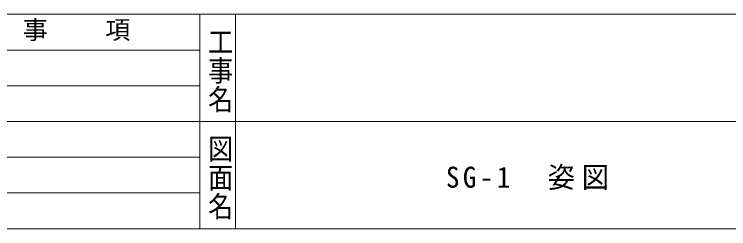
# Model space of a CAD drawing. Units: millimetres at full size, sheet at 1:20; details may follow other scales. Extents: x -16960 to 7878, y 6325 to 11789.
# Drawn here: x -14438 to -12941, y 6325 to 6775 of the extents above; entities that cross this region are included whole.
import ezdxf
from ezdxf.enums import TextEntityAlignment as Align

# ---------------------------------------------------------------- set-up
doc = ezdxf.new("R2010")
doc.units = ezdxf.units.MM
doc.header["$LTSCALE"] = 20
doc.layers.add('F-7', color=7, linetype='Continuous', lineweight=15)
doc.layers.add('F-E', color=5, linetype='Continuous', lineweight=9)
doc.styles.add('@ＭＳ ゴシック', font='')
doc.styles.add('ＭＳ ゴシック', font='')
doc.styles.get('@ＭＳ ゴシック').set_extended_font_data('@MS Gothic')
doc.styles.get('ＭＳ ゴシック').set_extended_font_data('MS Gothic')

msp = doc.modelspace()

# ---------------------------------------------------------------- linework, layer by layer
at = {"layer": 'F-E'}
for p, q in [((-16960.49, 6775.46), (-14049.49, 6775.46)), ((-14049.49, 6775.46), (-12735.99, 6775.46)), ((-14049.49, 6700.46), (-15319.27, 6700.46)), ((-14049.49, 6625.46), (-15319.27, 6625.46)), ((-14049.49, 6550.46), (-15319.27, 6550.46)), ((-12735.99, 6550.46), (-14049.49, 6550.46)), ((-14049.49, 6475.46), (-15319.27, 6475.46)), ((-14049.49, 6400.46), (-15319.27, 6400.46)), ((-9120.49, 6325.46), (-16960.49, 6325.46))]:
    msp.add_line(p, q, dxfattribs=at)
for points in [[(-14049.49, 6775.46), (-14049.49, 6550.46), (-14049.49, 6325.46)], [(-13974.49, 6775.46), (-13974.49, 6550.46), (-13974.49, 6325.46)]]:
    msp.add_lwpolyline(points, dxfattribs=at)

# ---------------------------------------------------------------- texts
at = {"layer": 'F-7', "insert": (-13533.71, 6406.73), "char_height": 43.99, "attachment_point": 7, "style": 'ＭＳ ゴシック'}
msp.add_mtext('\\T1.25;\\W0.95;SG-1\u3000姿図', dxfattribs=at)
at = {"layer": 'F-E', "color": 7, "style": 'ＭＳ ゴシック'}
for s, p in [('事', (-14420.35, 6712.02)), ('項', (-14247.57, 6712.02))]:
    msp.add_text(s, height=38.49, dxfattribs=at).set_placement(p, align=Align.BOTTOM_LEFT)
at = {"layer": 'F-E', "color": 7, "style": '@ＭＳ ゴシック', "width": 1.15}
for s, p in [('工事名', (-14037.2, 6748.27)), ('図面名', (-14037.17, 6523.84))]:
    msp.add_text(s, height=38.49, rotation=270, dxfattribs=at).set_placement(p, align=Align.BOTTOM_LEFT)

doc.saveas('drawing.dxf')
